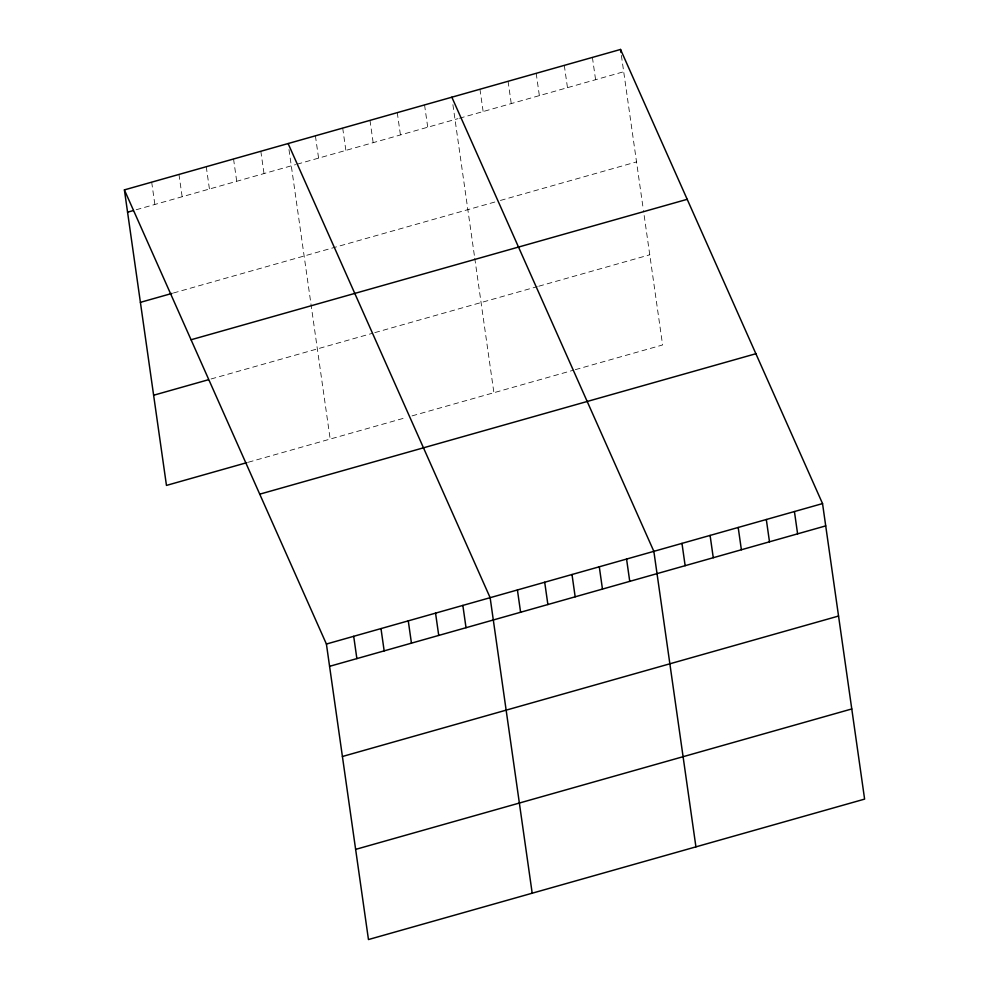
<?xml version="1.0" encoding="UTF-8"?>
<svg xmlns="http://www.w3.org/2000/svg" width="989" height="989" viewBox="0 0 989 989"><rect width="100%" height="100%" fill="white"/><g stroke="black" fill="none" stroke-linecap="round" stroke-linejoin="round"><path stroke-width="0.74" stroke-dasharray="4.95 3.71" d="M136.185 209.755L295.6 164.619M297.034 164.223L457.981 118.655M459.452 118.247L623.7 71.752M173.434 293.004L495.971 201.707M500.409 200.446L636.533 161.912M211.065 378.985L371.926 333.454M374.794 332.638L537.299 286.637M538.782 286.217L649.761 254.803M248.313 462.234L406.294 417.519M412.042 415.887L573.805 370.096M575.289 369.676L662.593 344.963L643.456 210.496M621.376 55.396L643.246 209.075M592.411 57.411L595.588 79.701M564.299 65.361L567.476 87.662M536.186 73.322L539.364 95.624M508.074 81.283L511.251 103.585M479.962 89.245L483.139 111.534M452.9 104.636L474.559 256.819M474.769 258.253L493.907 392.72M424.553 104.921L427.73 127.222M397.269 112.647L400.446 134.949M369.985 120.374L373.162 142.676M342.701 128.1L345.866 150.39M315.404 135.827L318.582 158.116M288.973 149.487L330.178 439.067M260.836 151.268L264.014 173.57M233.552 158.994L236.717 181.296M206.256 166.721L209.433 189.01M178.972 174.447L182.149 196.737M151.688 182.161L154.853 204.463"/><path stroke-width="1.48" d="M124.391 189.888L620.536 49.45L822.539 503.586L864.609 799.112L368.464 939.55L326.407 644.037L124.391 189.888L166.461 485.414L246.879 462.642M127.569 212.19L133.317 210.558M140.401 302.35L171.999 293.412M191.062 339.759L687.194 199.321M153.629 395.241L208.197 379.801M259.748 494.166L755.88 353.728M326.407 644.037L822.539 503.586M329.584 666.326L825.716 525.888M342.417 756.498L838.548 616.048M355.632 849.39L851.776 708.952M451.849 97.194L653.853 551.343L695.922 846.856M288.12 143.541L490.136 597.69L532.193 893.203M794.427 511.548L797.604 533.85M766.314 519.509L769.491 541.811M738.202 527.471L741.379 549.76M710.09 535.42L713.267 557.722M620.536 49.45L620.956 52.417M681.977 543.381L685.142 565.683M626.569 559.069L629.746 581.359M599.285 566.784L602.462 589.085M572.001 574.51L575.165 596.812M544.704 582.237L547.881 604.539M517.42 589.963L520.597 612.265M462.852 605.416L466.017 627.706M435.556 613.131L438.733 635.433M408.272 620.857L411.449 643.159M380.988 628.584L384.165 650.886M353.703 636.31L356.868 658.6"/></g></svg>
